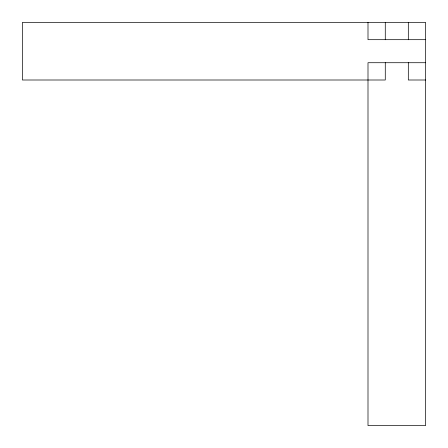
<?xml version="1.0" encoding="UTF-8"?>
<svg xmlns="http://www.w3.org/2000/svg" width="448" height="448" viewBox="0 0 448 448"><rect width="100%" height="100%" fill="white"/><g stroke="black" fill="none" stroke-linecap="round" stroke-linejoin="round"><path stroke-width="0.67" d="M425.6 39.682L367.998 39.682L367.998 22.4M425.6 62.72L367.998 62.72L367.998 425.6L425.6 425.6L425.6 22.4L22.4 22.4L22.4 80.002L385.28 80.002L385.28 62.653M425.6 80.002L408.318 80.002L408.318 62.653M408.318 22.4L408.318 39.749M385.28 22.4L385.28 39.749"/></g></svg>
